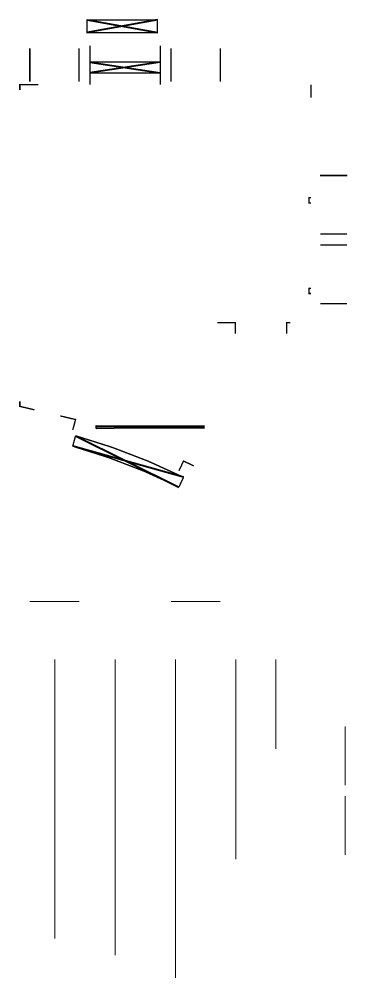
# Model space of a CAD drawing. Extents: x 214 to 401, y 14 to 126.
# Drawn here: x 307.04 to 319.19, y 13.55 to 48.95 of the extents above; entities that cross this region are included whole.
import ezdxf

# ---------------------------------------------------------------- set-up
doc = ezdxf.new("R2010")
doc.units = 0
doc.header["$LTSCALE"] = 0.25
doc.header["$MEASUREMENT"] = 0
doc.layers.add('Col-ALU-pia', color=7, linetype='CONTINUOUS', lineweight=40, true_color=0x8080fe)
doc.layers.add('LD_def-points', color=11, linetype='CONTINUOUS', lineweight=5, plot=False)

msp = doc.modelspace()

# ---------------------------------------------------------------- linework, layer by layer
at = {"layer": 'Col-ALU-pia'}
for p, q in [((309.55403, 48.92533), (312.15402, 48.45533)), ((312.15402, 48.92533), (309.55403, 48.45533)), ((312.25865, 47.36835), (309.65865, 46.96835)), ((309.65866, 47.36835), (312.25865, 46.96835)), ((309.88966, 33.85095), (313.8802, 33.92095)), ((313.8802, 33.85095), (309.88966, 33.92095)), ((309.12976, 33.56685), (312.94892, 31.67415)), ((313.12031, 32.03284), (309.02384, 33.18113))]:
    msp.add_line(p, q, dxfattribs=at)
at = {"layer": 'Col-ALU-pia', "const_width": 0.05}
for points in [[(309.55403, 48.45533), (312.15402, 48.45533), (312.15402, 48.92533), (309.55403, 48.92533)], [(309.65865, 47.36835), (312.25865, 47.36835), (312.25865, 46.96835), (309.65865, 46.96835)], [(309.88966, 33.85095), (313.8802, 33.85095), (313.8802, 33.92095), (309.88966, 33.92095)]]:
    msp.add_lwpolyline(points, close=True, dxfattribs=at)
for points in [[(307.43865, 47.86745), (307.43865, 46.63745)], [(309.25865, 46.63745), (309.25865, 47.86745)], [(309.65865, 47.96745), (309.65866, 46.53745)], [(312.25865, 47.96745), (312.25865, 46.53745)], [(312.65865, 47.86745), (312.65865, 46.63749)], [(314.47865, 46.63745), (314.47865, 47.86745)], [(307.06865, 46.33761), (307.06865, 46.53745), (307.75866, 46.53745)], [(317.83465, 46.53745), (317.83465, 46.05525)], [(318.16865, 43.17744), (319.16865, 43.17745)], [(318.17865, 41.01245), (319.15865, 41.01245)], [(318.17865, 40.61245), (319.15865, 40.61245)], [(318.17865, 38.44745), (319.15866, 38.44745)], [(307.60861, 34.52401), (307.06865, 34.65232), (307.06865, 34.83761)], [(309.02384, 33.78022), (309.12976, 34.16594), (308.56533, 34.29823)], [(312.94892, 32.27325), (313.12031, 32.63193), (313.49482, 32.4561)]]:
    msp.add_lwpolyline(points, dxfattribs=at)
at = {"layer": 'Col-ALU-pia', "const_width": 0.05, "elevation": 0}
for points in [[(317.83465, 42.35525), (317.75365, 42.35525), (317.75365, 42.1636), (317.83465, 42.1636)], [(317.83465, 39.01161), (317.75365, 39.01161), (317.75365, 38.81997), (317.83465, 38.81997)], [(315.03165, 37.33761), (315.03165, 37.73761), (314.37365, 37.73761)], [(317.07165, 37.73761), (316.93165, 37.73761), (316.93165, 37.33761)]]:
    msp.add_lwpolyline(points, dxfattribs=at)
at = {"layer": 'Col-ALU-pia', "const_width": 0.05}
msp.add_lwpolyline([(309.12976, 33.56685), (309.02384, 33.18113, -0.04473257), (312.94892, 31.67415), (313.12031, 32.03284, 0.04527365), (309.12976, 33.56685)], format="xyb", dxfattribs=at)
at = {"layer": 'LD_def-points'}
for p, q in [((309.25865, 27.44711), (307.43866, 27.44711, 0)), ((309.25865, 27.44711), (307.43866, 27.44711, 0)), ((314.47865, 27.44711), (312.65865, 27.44711, 0)), ((314.47865, 27.44711), (312.65865, 27.44711, 0)), ((308.36865, 25.30491), (308.36865, 14.99832)), ((310.59532, 25.30491), (310.59532, 14.39031)), ((312.82199, 13.54907), (312.82199, 25.30491)), ((315.04865, 25.30491), (315.04865, 17.92845)), ((316.53465, 25.30491), (316.53465, 22.00491)), ((319.09865, 20.66211), (319.09865, 22.8271, 0)), ((319.09865, 20.66211), (319.09865, 22.8271, 0)), ((319.09865, 18.09712), (319.09865, 20.26211, 0)), ((319.09865, 18.09712), (319.09865, 20.26211, 0))]:
    msp.add_line(p, q, dxfattribs=at)

doc.saveas('drawing.dxf')
